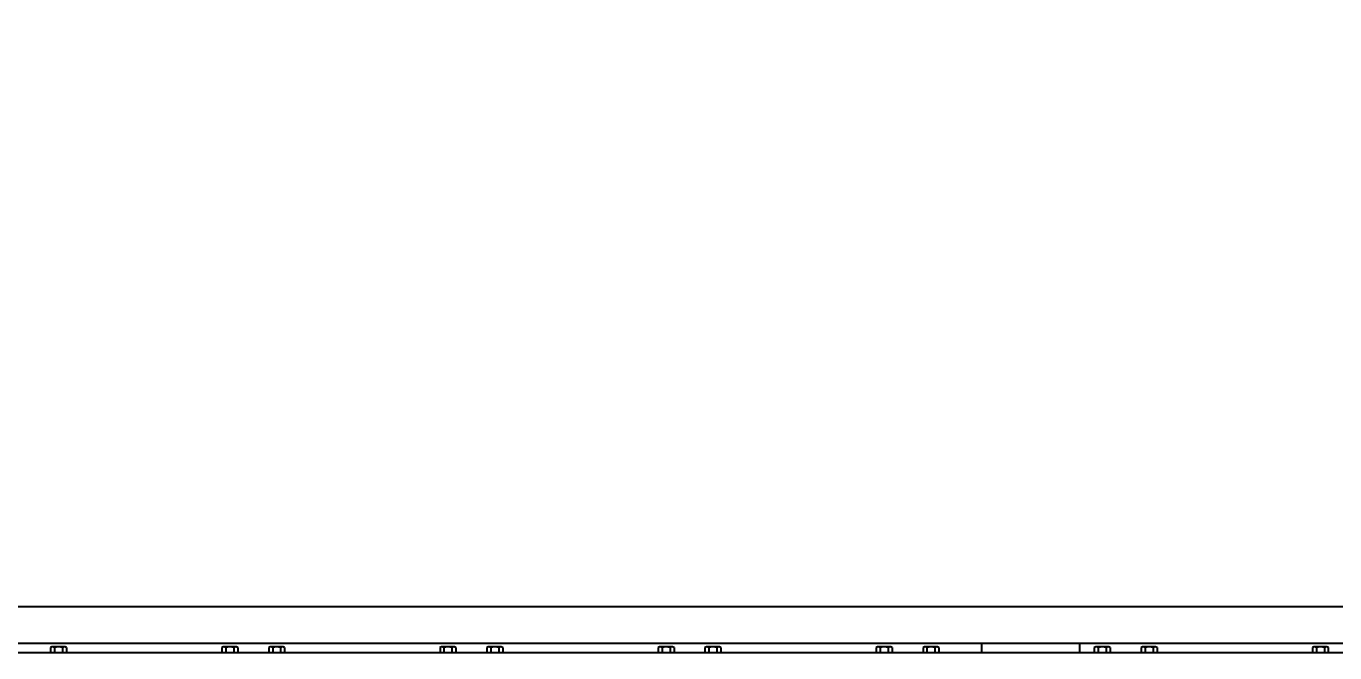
# Model space of a CAD drawing. Header units: millimetres. Extents: x 0 to 55611, y 0 to 32827.
# Drawn here: x 10171 to 11529, y 24426 to 25077 of the extents above; entities that cross this region are included whole.
import ezdxf

# ---------------------------------------------------------------- set-up
doc = ezdxf.new("R2010")
doc.units = ezdxf.units.MM
doc.header["$LTSCALE"] = 10
doc.header["$PDSIZE"] = -1
doc.linetypes.add('SLD-Continua', pattern=[0])
doc.layers.add('STRUC', color=5, linetype='SLD-Continua')
doc.styles.add('1', font='romans.shx', dxfattribs={"height": 125})
doc.dimstyles.new('50', dxfattribs={"dimscale": 0, "dimtxt": 125, "dimasz": 125, "dimexe": 125, "dimexo": 125, "dimgap": 50, "dimtad": 1, "dimdec": 0, "dimlfac": 49.861111, "dimzin": 1, "dimtxsty": '1', "dimcen": 2.5, "dimclrd": 1, "dimclre": 1, "dimadec": 0, "dimazin": 0, "dimtfac": 1, "dimtdec": 0, "dimtmove": 0, "dimatfit": 3, "dimfxl": 1, "dimtzin": 1, "dimarcsym": 0})

# ---------------------------------------------------------------- blocks, each defined once
blk = doc.blocks.new('*D102')
at = {"color": 1, "lineweight": -2, "transparency": 16777216}
for p, q in [((2852.1, 28134.6), (2852.1, 29698.3)), ((14281.6, 24592.9), (14281.6, 29698.3)), ((2977.1, 29573.3), (14156.6, 29573.3))]:
    blk.add_line(p, q, dxfattribs=at)
at = {"color": 1, "transparency": 16777216}
for points in [[(2977.1, 29594.1), (2977.1, 29552.5), (2852.1, 29573.3)], [(14156.6, 29594.1), (14156.6, 29552.5), (14281.6, 29573.3)]]:
    blk.add_solid(points, dxfattribs=at)
at = {"layer": 'Defpoints', "color": 0, "transparency": 16777216}
for p in [(14281.6, 29573.3), (2852.1, 28009.6), (14281.6, 24467.9)]:
    blk.add_point(p, dxfattribs=at)
at = {"color": 0, "transparency": 16777216, "insert": (8566.3, 29748.3), "char_height": 125, "attachment_point": 2, "style": '1'}
blk.add_mtext('11430', dxfattribs=at)

msp = doc.modelspace()

# ---------------------------------------------------------------- linework, layer by layer
at = {"layer": 'STRUC', "linetype": 'SLD-Continua', "lineweight": 25}
for p, q in [((12164.2, 24474), (9831.6, 24474)), ((12164.2, 24435.9), (9831.6, 24435.9)), ((11240.8, 24426.4), (10132.6, 24426.4)), ((10197.8, 24432.7), (10196.4, 24431.9)), ((10196.4, 24431.9), (10196.4, 24426.4)), ((10211.4, 24432.7), (10197.8, 24432.7)), ((10200.5, 24431.9), (10200.5, 24426.4)), ((10208.7, 24431.9), (10208.7, 24426.4)), ((10212.9, 24431.9), (10211.4, 24432.7)), ((10212.9, 24431.9), (10212.9, 24426.4)), ((10375.6, 24432.7), (10374.2, 24431.9)), ((10374.2, 24431.9), (10374.2, 24426.4)), ((10389.2, 24432.7), (10375.6, 24432.7)), ((10378.3, 24431.9), (10378.3, 24426.4)), ((10386.5, 24431.9), (10386.5, 24426.4)), ((10390.7, 24431.9), (10389.2, 24432.7)), ((10390.7, 24431.9), (10390.7, 24426.4)), ((10424.2, 24432.7), (10422.8, 24431.9)), ((10422.8, 24431.9), (10422.8, 24426.4)), ((10437.8, 24432.7), (10424.2, 24432.7)), ((10426.9, 24431.9), (10426.9, 24426.4)), ((10435.1, 24431.9), (10435.1, 24426.4)), ((10439.3, 24431.9), (10437.8, 24432.7)), ((10439.3, 24431.9), (10439.3, 24426.4)), ((10602, 24432.7), (10600.6, 24431.9)), ((10600.6, 24431.9), (10600.6, 24426.4)), ((10615.6, 24432.7), (10602, 24432.7)), ((10604.7, 24431.9), (10604.7, 24426.4)), ((10612.9, 24431.9), (10612.9, 24426.4)), ((10617.1, 24431.9), (10615.6, 24432.7)), ((10617.1, 24431.9), (10617.1, 24426.4)), ((10650.7, 24432.7), (10649.2, 24431.9)), ((10649.2, 24431.9), (10649.2, 24426.4)), ((10664.2, 24432.7), (10650.7, 24432.7)), ((10653.3, 24431.9), (10653.3, 24426.4)), ((10661.6, 24431.9), (10661.6, 24426.4)), ((10665.7, 24431.9), (10664.2, 24432.7)), ((10665.7, 24431.9), (10665.7, 24426.4)), ((10828.5, 24432.7), (10827, 24431.9)), ((10827, 24431.9), (10827, 24426.4)), ((10842, 24432.7), (10828.5, 24432.7)), ((10831.1, 24431.9), (10831.1, 24426.4)), ((10839.4, 24431.9), (10839.4, 24426.4)), ((10843.5, 24431.9), (10842, 24432.7)), ((10843.5, 24431.9), (10843.5, 24426.4)), ((10877.1, 24432.7), (10875.6, 24431.9)), ((10875.6, 24431.9), (10875.6, 24426.4)), ((10890.6, 24432.7), (10877.1, 24432.7)), ((10879.7, 24431.9), (10879.7, 24426.4)), ((10888, 24431.9), (10888, 24426.4)), ((10892.1, 24431.9), (10890.6, 24432.7)), ((10892.1, 24431.9), (10892.1, 24426.4)), ((11054.9, 24432.7), (11053.4, 24431.9)), ((11053.4, 24431.9), (11053.4, 24426.4)), ((11068.4, 24432.7), (11054.9, 24432.7)), ((11057.5, 24431.9), (11057.5, 24426.4)), ((11065.8, 24431.9), (11065.8, 24426.4)), ((11069.9, 24431.9), (11068.4, 24432.7)), ((11069.9, 24431.9), (11069.9, 24426.4)), ((11103.5, 24432.7), (11102, 24431.9)), ((11102, 24431.9), (11102, 24426.4)), ((11117, 24432.7), (11103.5, 24432.7)), ((11106.1, 24431.9), (11106.1, 24426.4)), ((11114.4, 24431.9), (11114.4, 24426.4)), ((11118.5, 24431.9), (11117, 24432.7)), ((11118.5, 24431.9), (11118.5, 24426.4)), ((11163.1, 24426.4), (11163.1, 24435.9)), ((11264.7, 24426.4), (11240.8, 24426.4)), ((11264.7, 24426.4), (11264.7, 24435.9)), ((12146.5, 24426.4), (11264.7, 24426.4)), ((11281.3, 24432.7), (11279.8, 24431.9)), ((11279.8, 24431.9), (11279.8, 24426.4)), ((11294.8, 24432.7), (11281.3, 24432.7)), ((11283.9, 24431.9), (11283.9, 24426.4)), ((11292.2, 24431.9), (11292.2, 24426.4)), ((11296.3, 24431.9), (11294.8, 24432.7)), ((11296.3, 24431.9), (11296.3, 24426.4)), ((11329.9, 24432.7), (11328.4, 24431.9)), ((11328.4, 24431.9), (11328.4, 24426.4)), ((11343.4, 24432.7), (11329.9, 24432.7)), ((11332.5, 24431.9), (11332.5, 24426.4)), ((11340.8, 24431.9), (11340.8, 24426.4)), ((11344.9, 24431.9), (11343.4, 24432.7)), ((11344.9, 24431.9), (11344.9, 24426.4)), ((11507.7, 24432.7), (11506.2, 24431.9)), ((11506.2, 24431.9), (11506.2, 24426.4)), ((11521.2, 24432.7), (11507.7, 24432.7)), ((11510.3, 24431.9), (11510.3, 24426.4)), ((11518.6, 24431.9), (11518.6, 24426.4)), ((11522.7, 24431.9), (11521.2, 24432.7)), ((11522.7, 24431.9), (11522.7, 24426.4))]:
    msp.add_line(p, q, dxfattribs=at)
for centre, radius, start, end in [((10198.4, 24428.8), 3.71, 56.2132, 123.7868), ((10204.6, 24418.6), 13.9, 72.785, 107.215), ((10210.8, 24428.8), 3.71, 56.2132, 123.7868), ((10376.2, 24428.8), 3.71, 56.2132, 123.7868), ((10382.4, 24418.6), 13.9, 72.785, 107.215), ((10388.6, 24428.8), 3.71, 56.2132, 123.7868), ((10424.8, 24428.8), 3.71, 56.2132, 123.7868), ((10431, 24418.6), 13.9, 72.785, 107.215), ((10437.2, 24428.8), 3.71, 56.2132, 123.7868), ((10602.6, 24428.8), 3.71, 56.2132, 123.7868), ((10608.8, 24418.6), 13.9, 72.785, 107.215), ((10615, 24428.8), 3.71, 56.2132, 123.7868), ((10651.2, 24428.8), 3.71, 56.2132, 123.7868), ((10657.4, 24418.6), 13.9, 72.785, 107.215), ((10663.6, 24428.8), 3.71, 56.2132, 123.7868), ((10829, 24428.8), 3.71, 56.2132, 123.7868), ((10835.2, 24418.6), 13.9, 72.785, 107.215), ((10841.4, 24428.8), 3.71, 56.2132, 123.7868), ((10877.7, 24428.8), 3.71, 56.2132, 123.7868), ((10883.8, 24418.6), 13.9, 72.785, 107.215), ((10890, 24428.8), 3.71, 56.2132, 123.7868), ((11055.5, 24428.8), 3.71, 56.2132, 123.7868), ((11061.6, 24418.6), 13.9, 72.785, 107.215), ((11067.8, 24428.8), 3.71, 56.2132, 123.7868), ((11104.1, 24428.8), 3.71, 56.2132, 123.7868), ((11110.3, 24418.6), 13.9, 72.785, 107.215), ((11116.4, 24428.8), 3.71, 56.2132, 123.7868), ((11281.9, 24428.8), 3.71, 56.2132, 123.7868), ((11288.1, 24418.6), 13.9, 72.785, 107.215), ((11294.2, 24428.8), 3.71, 56.2132, 123.7868), ((11330.5, 24428.8), 3.71, 56.2132, 123.7868), ((11336.7, 24418.6), 13.9, 72.785, 107.215), ((11342.9, 24428.8), 3.71, 56.2132, 123.7868), ((11508.3, 24428.8), 3.71, 56.2132, 123.7868), ((11514.5, 24418.6), 13.9, 72.785, 107.215), ((11520.7, 24428.8), 3.71, 56.2132, 123.7868)]:
    msp.add_arc(centre, radius, start, end, dxfattribs=at)

# ---------------------------------------------------------------- dimensions: what is measured, and where the dimension line sits
dim = msp.add_linear_dim(base=(14281.6064, 29573.3039), p1=(2852.0783, 28009.5829), p2=(14281.6064, 24467.9129), dimstyle='50', override={"dimscale": 1, "dimlfac": 1})
dim.commit()
dim.dimension.update_dxf_attribs({"geometry": '*D102', "text_midpoint": (8566.3181, 29573.3039), "dimtype": 160})

doc.saveas('drawing.dxf')
